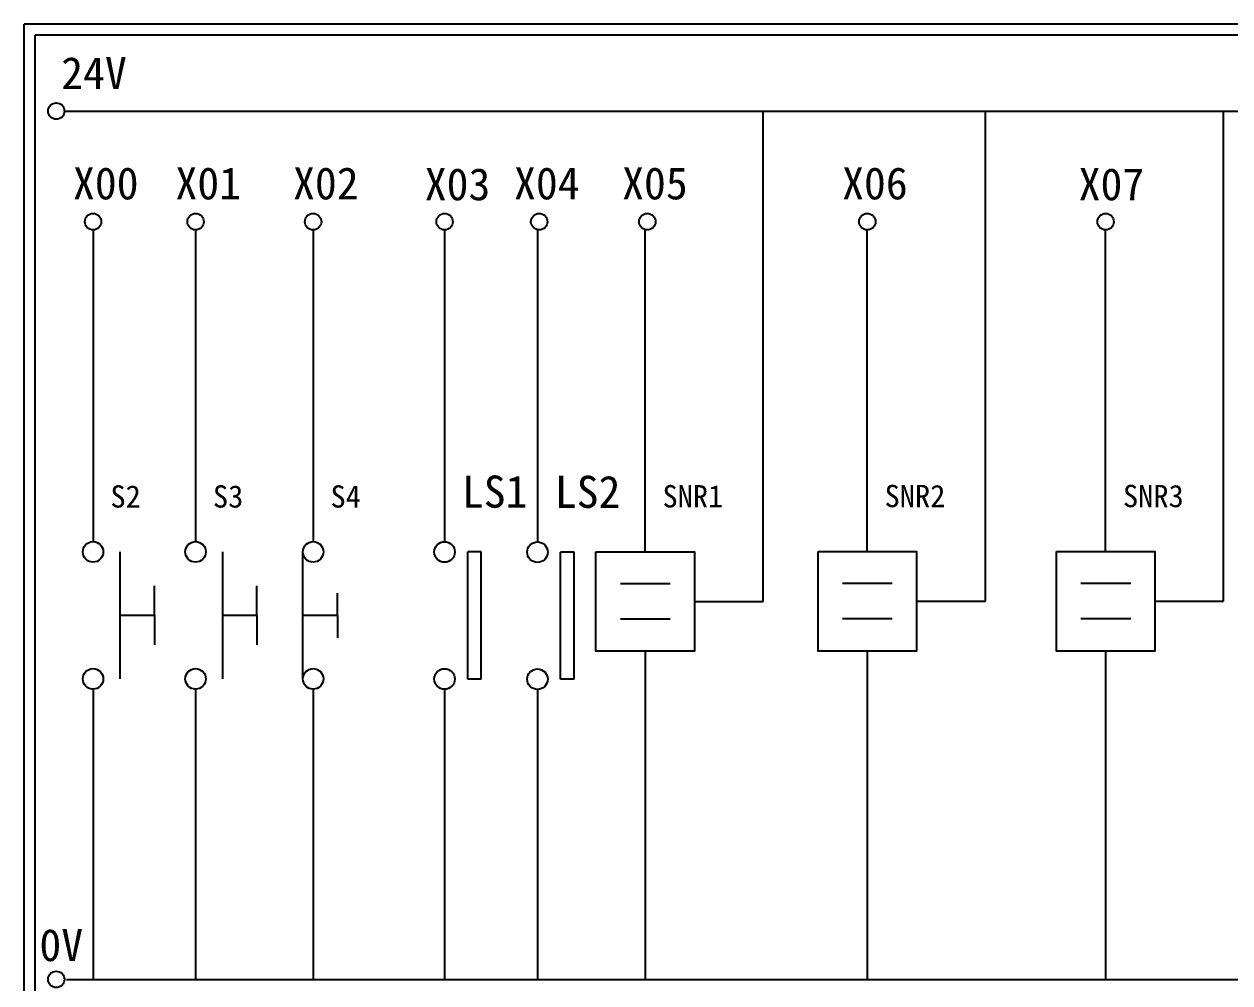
# Model space of a CAD drawing. Extents: x 275 to 562, y 265 to 469.
# Drawn here: x 274.9 to 410, y 361.5 to 468.9 of the extents above; entities that cross this region are included whole.
import ezdxf

# ---------------------------------------------------------------- set-up
doc = ezdxf.new("R2010")
doc.units = 0
doc.layers.get('0').update_dxf_attribs({"linetype": 'CONTINUOUS'})
doc.layers.add('圖框層', color=7, linetype='CONTINUOUS')
doc.layers.add('標尺寸層', color=3, linetype='CONTINUOUS')
doc.styles.add('STSL', font='KAIU.TTF')

msp = doc.modelspace()

# ---------------------------------------------------------------- linework, layer by layer
for p, q in [((357.68, 404.23), (357.68, 459.14)), ((382.56, 404.26), (382.56, 459.17)), ((409.25, 404.26), (409.25, 459.17)), ((344.46, 409.8), (344.46, 445.83)), ((369.34, 409.84), (369.34, 445.86)), ((396.03, 409.84), (396.03, 445.86)), ((326.09, 409.78), (324.59, 409.78)), ((336.5, 409.76), (334.99, 409.76)), ((289.49, 402.67), (289.49, 405.98)), ((300.98, 402.67), (300.98, 405.98)), ((309.98, 402.67), (309.98, 405.17)), ((349.97, 404.23), (357.68, 404.23)), ((374.85, 404.26), (382.56, 404.26)), ((401.54, 404.26), (409.25, 404.26)), ((289.49, 402.67), (289.49, 399.36)), ((300.98, 402.67), (300.98, 399.36)), ((309.98, 402.67), (309.98, 400.17)), ((344.46, 398.65), (344.46, 361.87)), ((369.34, 398.68), (369.34, 361.9)), ((396.03, 398.68), (396.03, 361.9)), ((326.09, 395.55), (324.59, 395.55)), ((336.5, 395.53), (334.99, 395.53))]:
    msp.add_line(p, q)
for points in [[(338.94, 409.8), (349.97, 409.8), (349.97, 398.65), (338.94, 398.65)], [(363.82, 409.84), (374.85, 409.84), (374.85, 398.68), (363.82, 398.68)], [(390.52, 409.84), (401.54, 409.84), (401.54, 398.68), (390.52, 398.68)]]:
    msp.add_lwpolyline(points, close=True)
at = {"layer": '圖框層', "color": 7}
for p, q in [((561.9, 468.91), (274.9, 468.91)), ((274.9, 264.95), (274.9, 468.91)), ((560.65, 467.66), (276.15, 467.66)), ((276.15, 266.2), (276.15, 467.66))]:
    msp.add_line(p, q, dxfattribs=at)
at = {"layer": '標尺寸層', "color": 7}
for p, q in [((279.42, 459.17), (557.02, 459.17)), ((282.62, 445.86), (282.62, 410.94)), ((294.1, 445.86), (294.1, 410.94)), ((307.27, 445.86), (307.27, 410.94)), ((321.99, 445.86), (321.99, 410.93)), ((332.39, 445.84), (332.39, 410.91)), ((285.63, 409.79), (285.63, 395.56)), ((297.11, 409.79), (297.11, 395.56)), ((306.12, 395.56), (306.12, 409.79)), ((324.59, 395.55), (324.59, 409.78)), ((326.09, 395.55), (326.09, 409.78)), ((334.99, 395.53), (334.99, 409.76)), ((336.5, 395.53), (336.5, 409.76)), ((341.7, 406.26), (347.26, 406.26)), ((366.58, 406.29), (372.14, 406.29)), ((393.27, 406.29), (398.84, 406.29)), ((289.49, 402.67), (285.63, 402.67)), ((300.98, 402.67), (297.11, 402.67)), ((309.98, 402.67), (306.12, 402.67)), ((341.7, 402.28), (347.26, 402.28)), ((366.58, 402.32), (372.14, 402.32)), ((393.27, 402.32), (398.84, 402.32)), ((282.62, 394.41), (282.62, 361.9)), ((294.1, 394.41), (294.1, 361.9)), ((307.27, 394.41), (307.27, 361.9)), ((321.99, 394.41), (321.99, 361.9)), ((321.99, 394.4), (321.99, 361.9)), ((332.39, 394.38), (332.39, 361.88)), ((332.39, 394.38), (332.39, 361.88)), ((279.63, 361.9), (557.5, 361.9))]:
    msp.add_line(p, q, dxfattribs=at)
for centre, radius in [((278.5, 459.17), 0.92), ((282.62, 446.78), 0.92), ((294.1, 446.78), 0.92), ((307.27, 446.78), 0.92), ((307.27, 446.78), 0.92), ((321.99, 446.78), 0.92), ((332.59, 446.78), 0.92), ((344.7, 446.78), 0.92), ((369.34, 446.78), 0.92), ((396.03, 446.78), 0.92), ((282.62, 409.79), 1.15), ((294.1, 409.79), 1.15), ((307.27, 409.79), 1.15), ((321.99, 409.78), 1.15), ((332.39, 409.76), 1.15), ((282.62, 395.56), 1.15), ((294.1, 395.56), 1.15), ((307.27, 395.56), 1.15), ((321.99, 395.55), 1.15), ((332.39, 395.53), 1.15), ((278.5, 361.9), 0.92)]:
    msp.add_circle(centre, radius, dxfattribs=at)

# ---------------------------------------------------------------- texts
at = {"layer": '圖框層', "color": 4, "style": 'STSL'}
for s, height, p in [('24V', 3.6, (279.05, 461.63)), ('X00', 3.6, (280.37, 449.28)), ('X01', 3.6, (291.85, 449.28)), ('X02', 3.6, (305.02, 449.28)), ('X03', 3.6, (319.77, 449.18)), ('X04', 3.6, (329.77, 449.28)), ('X05', 3.6, (341.88, 449.28)), ('X06', 3.6, (366.52, 449.28)), ('X07', 3.6, (393.01, 449.18)), ('LS1', 3.6, (323.93, 414.74)), ('LS2', 3.6, (334.34, 414.72)), ('SNR2', 2.5, (371.28, 414.8)), ('SNR3', 2.5, (397.98, 414.8)), ('S2', 2.5, (284.57, 414.75)), ('S3', 2.5, (296.05, 414.75)), ('S4', 2.5, (309.22, 414.75)), ('SNR1', 2.5, (346.4, 414.77)), ('0V', 3.6, (276.61, 363.95))]:
    msp.add_text(s, height=height, dxfattribs=at).set_placement(p)

doc.saveas('drawing.dxf')
